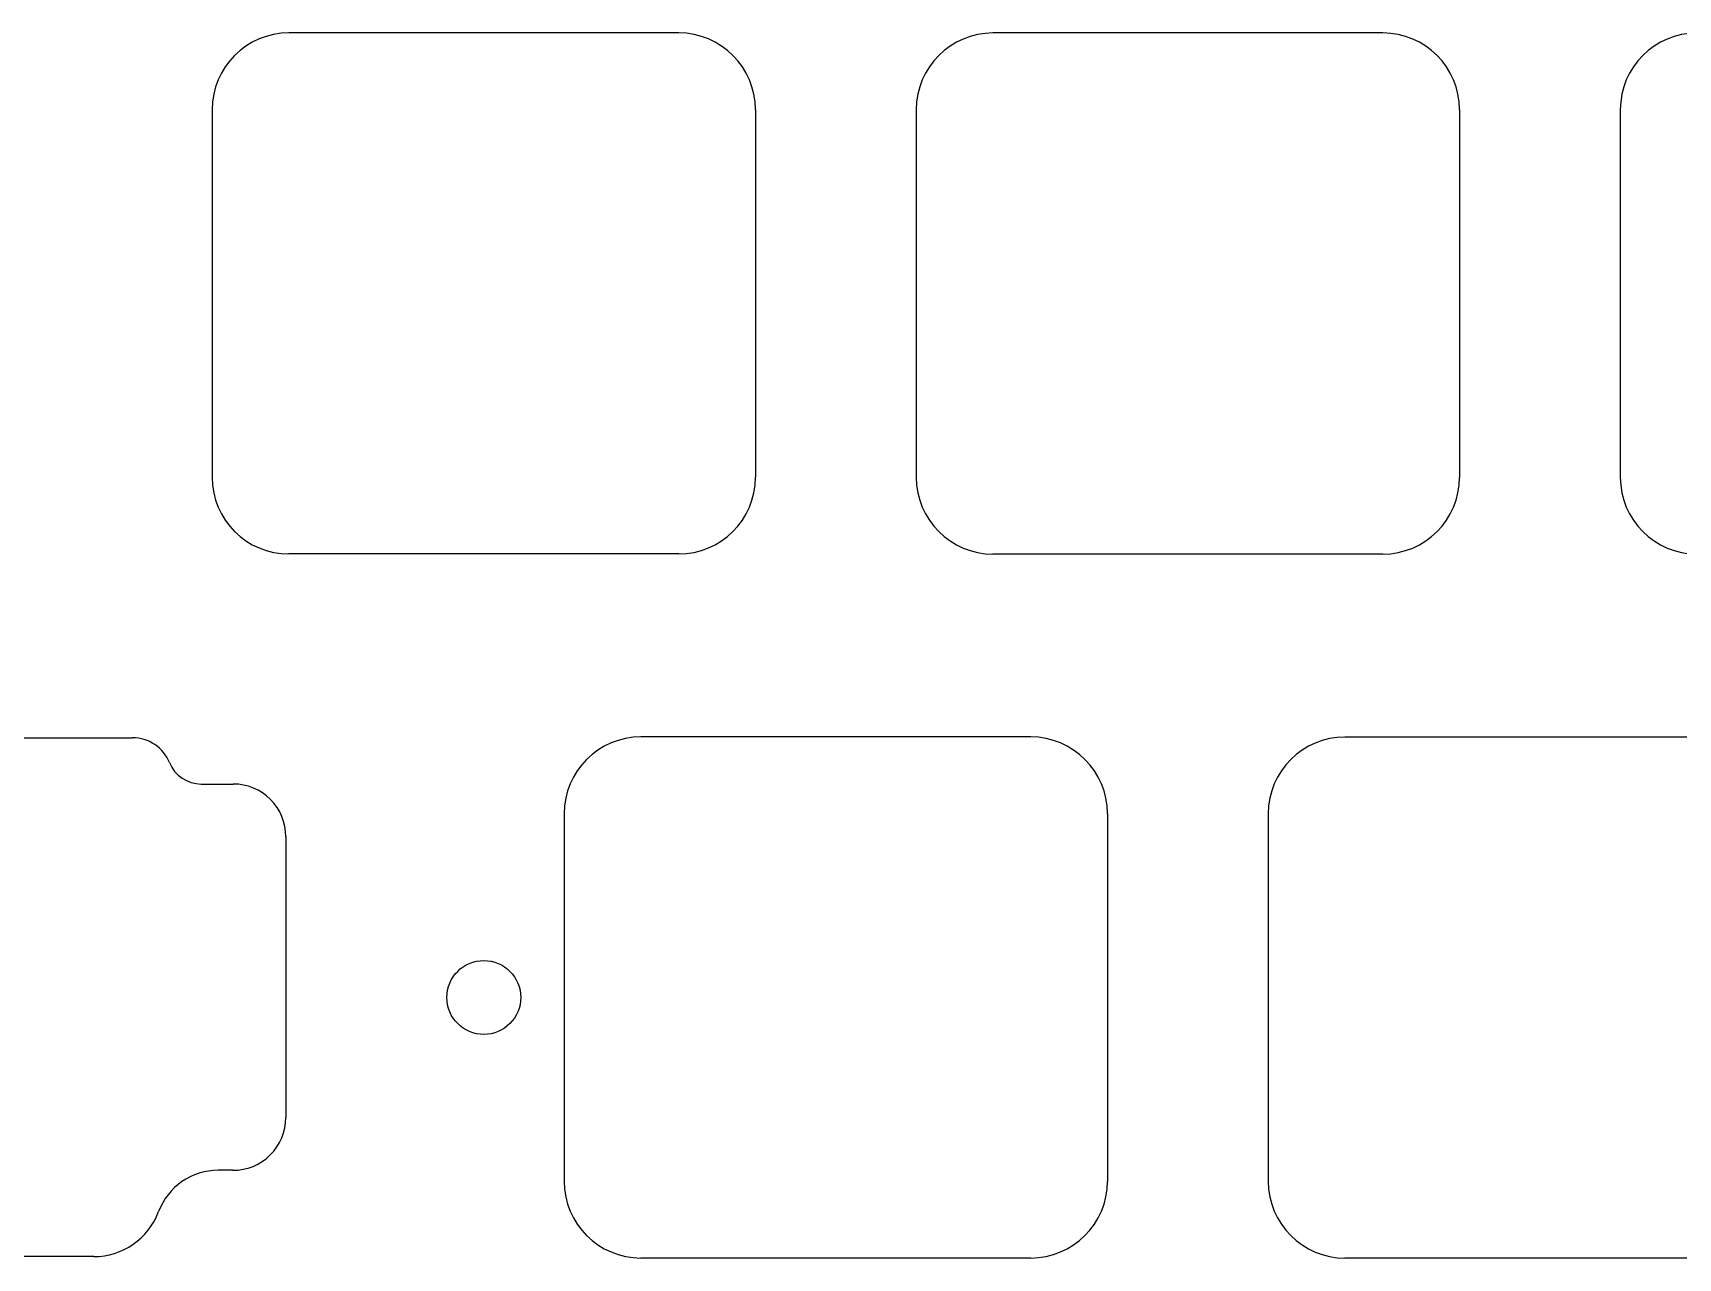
# Model space of a CAD drawing. Header units: millimetres. Extents: x -9 to 276, y -90 to 14.
# Drawn here: x 21.14 to 65.66, y -64.2 to -31.05 of the extents above; entities that cross this region are included whole.
import ezdxf

# ---------------------------------------------------------------- set-up
doc = ezdxf.new("R2010")
doc.units = ezdxf.units.MM
doc.layers.add('BLACK', color=7, linetype='CONTINUOUS')

msp = doc.modelspace()

# ---------------------------------------------------------------- linework, layer by layer
at = {"layer": 'BLACK', "linetype": 'Continuous'}
for p, q in [((38.61395, -31.05205), (28.063949, -31.05205)), ((57.6654, -31.0541), (47.115399, -31.0541)), ((25.98895, -33.12705), (25.98895, -43.077051)), ((40.68895, -33.12705), (40.68895, -43.07705)), ((45.0404, -33.1291), (45.0404, -43.079101)), ((59.7404, -33.1291), (59.7404, -43.0791)), ((64.0904, -33.1291), (64.0904, -43.079101)), ((38.61395, -45.15205), (28.06395, -45.15205)), ((57.6654, -45.1541), (47.1154, -45.1541)), ((-0.019925, -50.12445), (23.835275, -50.12445)), ((48.13895, -50.10205), (37.588949, -50.10205)), ((67.1904, -50.1041), (56.640399, -50.1041)), ((25.692475, -51.37661), (26.558075, -51.37661)), ((35.51395, -52.17705), (35.51395, -62.127051)), ((50.21395, -52.17705), (50.21395, -62.12705)), ((54.5654, -52.1791), (54.5654, -62.129101)), ((27.983065, -52.80161), (27.983065, -60.40245)), ((26.546158, -61.82749), (26.154025, -61.82749)), ((22.783125, -64.16396), (1.032275, -64.16396)), ((48.13895, -64.20205), (37.58895, -64.20205)), ((67.1904, -64.2041), (56.6404, -64.2041))]:
    msp.add_line(p, q, dxfattribs=at)
at = {"layer": 'BLACK'}
msp.add_circle((33.33895, -57.15205), 1, dxfattribs=at)
for centre, radius, start, end in [((28.063954, -33.127054), 2.075004, 90.0001381, 179.9998896), ((38.61395, -33.12705), 2.075, 0, 90), ((47.115404, -33.129104), 2.075004, 90.0001381, 179.9998896), ((57.6654, -33.1291), 2.075, 0, 90), ((66.165404, -33.129104), 2.075004, 90.0001381, 179.9998896), ((28.063952, -43.077048), 2.075002, 180.0000828, 269.9999448), ((38.61395, -43.07705), 2.075, 270, 0), ((47.115402, -43.079098), 2.075002, 180.0000828, 269.9999448), ((57.6654, -43.0791), 2.075, 270, 0), ((66.165402, -43.079098), 2.075002, 180.0000828, 269.9999448), ((23.83524, -51.19944), 1.07499, 22.023705, 89.9981345), ((37.588954, -52.177054), 2.075004, 90.0001381, 179.9998896), ((48.13895, -52.17705), 2.075, 0, 90), ((56.640404, -52.179104), 2.075004, 90.0001381, 179.9998896), ((25.6925, -50.44815), 0.92846, 202.024521, 269.9984572), ((26.5581, -52.80155), 1.42494, 359.9975875, 90.0010052), ((26.55794, -60.40241), 1.425125, 269.5263119, 359.9983918), ((26.15403, -63.55243), 1.724936, 90.0001661, 159.4540821), ((37.588952, -62.127048), 2.075002, 180.0000828, 269.9999448), ((48.13895, -62.12705), 2.075, 270, 0), ((56.640402, -62.129098), 2.075002, 180.0000828, 269.9999448), ((22.78304, -62.28888), 1.875082, 270.0025973, 339.4509823)]:
    msp.add_arc(centre, radius, start, end, dxfattribs=at)

doc.saveas('drawing.dxf')
